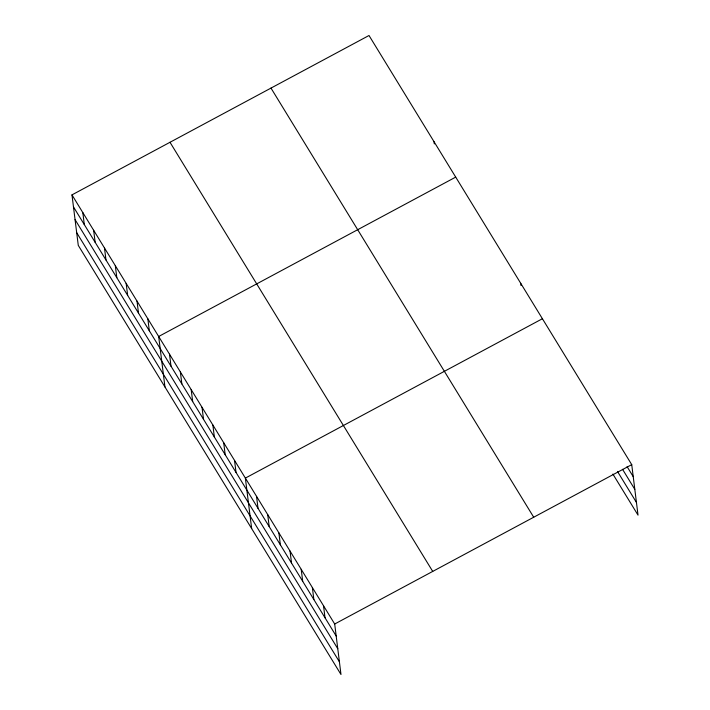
<?xml version="1.0" encoding="UTF-8"?>
<svg xmlns="http://www.w3.org/2000/svg" width="710" height="710" viewBox="0 0 710 710"><rect width="100%" height="100%" fill="white"/><g stroke="black" fill="none" stroke-linecap="round" stroke-linejoin="round"><path stroke-width="1.06" d="M71.976 194.877L334.694 624.01L340.986 674.5L78.269 245.367L71.976 194.877L369.014 35.5L631.731 464.633L638.024 515.123L612.899 474.085M455.714 177.109L158.676 336.487L164.96 386.986M542.413 318.728L245.367 478.105L251.659 528.595M334.694 624.01L631.731 464.633M627.09 466.63L633.231 476.659M622.528 469.292L634.811 489.35M617.46 471.422L636.444 502.431M270.989 88.093L533.707 517.226M170.001 142.284L432.718 571.408M73.476 206.903L336.194 636.036M75.056 219.603L337.774 648.727M76.689 232.676L339.407 661.809M520.732 283.325L521.007 285.509M434.041 141.707L434.307 143.899M323.529 605.772L325.029 617.798M312.364 587.534L313.864 599.559M301.2 569.296L302.7 581.321M290.035 551.058L291.535 563.083M278.87 532.819L280.361 544.845M267.705 514.581L269.196 526.607M256.532 496.343L258.032 508.369M234.531 460.399L236.031 472.425M223.694 442.703L225.194 454.728M212.858 424.997L214.358 437.023M202.022 407.3L203.521 419.326M191.185 389.595L192.685 401.62M180.349 371.889L181.849 383.924M169.512 354.192L171.012 366.218M147.84 318.79L149.331 330.816M137.003 301.084L138.494 313.119M126.158 283.388L127.658 295.413M115.322 265.682L116.822 277.708M104.485 247.985L105.985 260.011M93.649 230.28L95.149 242.305M82.813 212.583L84.312 224.608"/></g></svg>
